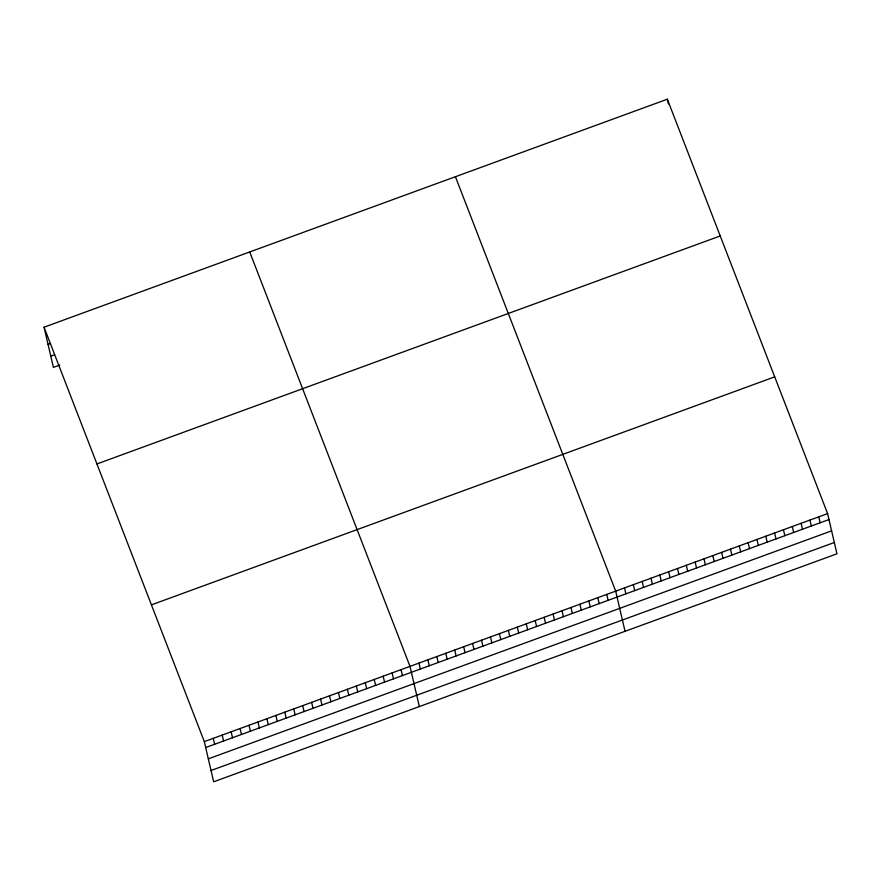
<?xml version="1.0" encoding="UTF-8"?>
<svg xmlns="http://www.w3.org/2000/svg" width="881" height="881" viewBox="0 0 881 881"><rect width="100%" height="100%" fill="white"/><g stroke="black" fill="none" stroke-linecap="round" stroke-linejoin="round"><path stroke-width="1.32" d="M44.05 327.203L667.335 99.201L827.6 513.612L836.95 553.797L213.665 781.799L204.315 741.615L44.05 327.203L53.4 367.388L59.787 365.053M48.059 344.438L50.613 343.502M50.768 356.089L54.6 354.68M96.932 463.957L720.218 235.954M151.422 604.862L774.707 376.859M204.315 741.615L827.6 513.612M205.691 747.551L828.977 519.548M208.323 758.849L831.609 530.847M211.033 770.501L834.318 542.498M455.422 176.718L615.687 591.129L625.036 631.314M249.73 251.966L409.995 666.377L419.345 706.562M818.768 516.839L820.156 522.774M809.936 520.076L811.324 526.012M801.104 523.303L802.492 529.239M792.283 526.53L793.66 532.465M783.451 529.767L784.828 535.703M774.619 532.994L775.996 538.93M667.335 99.201L668.437 103.947M765.787 536.221L767.175 542.156M756.955 539.447L758.343 545.394M748.134 542.685L749.511 548.621M739.302 545.912L740.679 551.847M730.47 549.138L731.847 555.074M721.638 552.376L723.026 558.312M712.806 555.603L714.194 561.538M703.985 558.829L705.362 564.765M695.153 562.067L696.53 568.003M686.321 565.294L687.698 571.229M677.489 568.52L678.877 574.456M668.657 571.758L670.045 577.694M659.836 574.985L661.213 580.92M651.004 578.211L652.38 584.147M642.172 581.438L643.548 587.385M633.34 584.676L634.727 590.611M624.508 587.902L625.895 593.838M606.745 594.4L608.121 600.335M597.792 597.67L599.179 603.617M588.849 600.952L590.237 606.888M579.907 604.223L581.295 610.159M570.965 607.494L572.353 613.429M562.023 610.764L563.411 616.7M553.081 614.035L554.468 619.971M544.139 617.306L545.526 623.241M535.196 620.576L536.584 626.512M526.254 623.847L527.631 629.783M517.312 627.118L518.689 633.054M508.37 630.389L509.747 636.324M499.428 633.659L500.804 639.595M490.486 636.93L491.862 642.866M481.544 640.201L482.92 646.136M472.601 643.471L473.978 649.407M463.659 646.742L465.036 652.678M454.717 650.013L456.094 655.949M445.775 653.284L447.152 659.23M436.822 656.565L438.209 662.501M427.88 659.836L429.267 665.772M418.938 663.107L420.325 669.042M401.053 669.648L402.441 675.584M392.111 672.919L393.499 678.855M383.169 676.19L384.557 682.125M374.227 679.46L375.603 685.396M365.285 682.731L366.661 688.667M356.342 686.002L357.719 691.937M347.4 689.272L348.777 695.208M338.458 692.543L339.835 698.479M329.516 695.814L330.893 701.75M320.574 699.085L321.95 705.02M311.632 702.355L313.008 708.291M302.69 705.626L304.066 711.562M293.747 708.897L295.124 714.832M284.794 712.167L286.182 718.114M275.852 715.449L277.24 721.385M266.91 718.72L268.298 724.656M257.968 721.991L259.355 727.926M249.026 725.261L250.413 731.197M240.084 728.532L241.471 734.468M231.141 731.803L232.529 737.738M222.199 735.073L223.587 741.009M213.257 738.344L214.634 744.28"/></g></svg>
